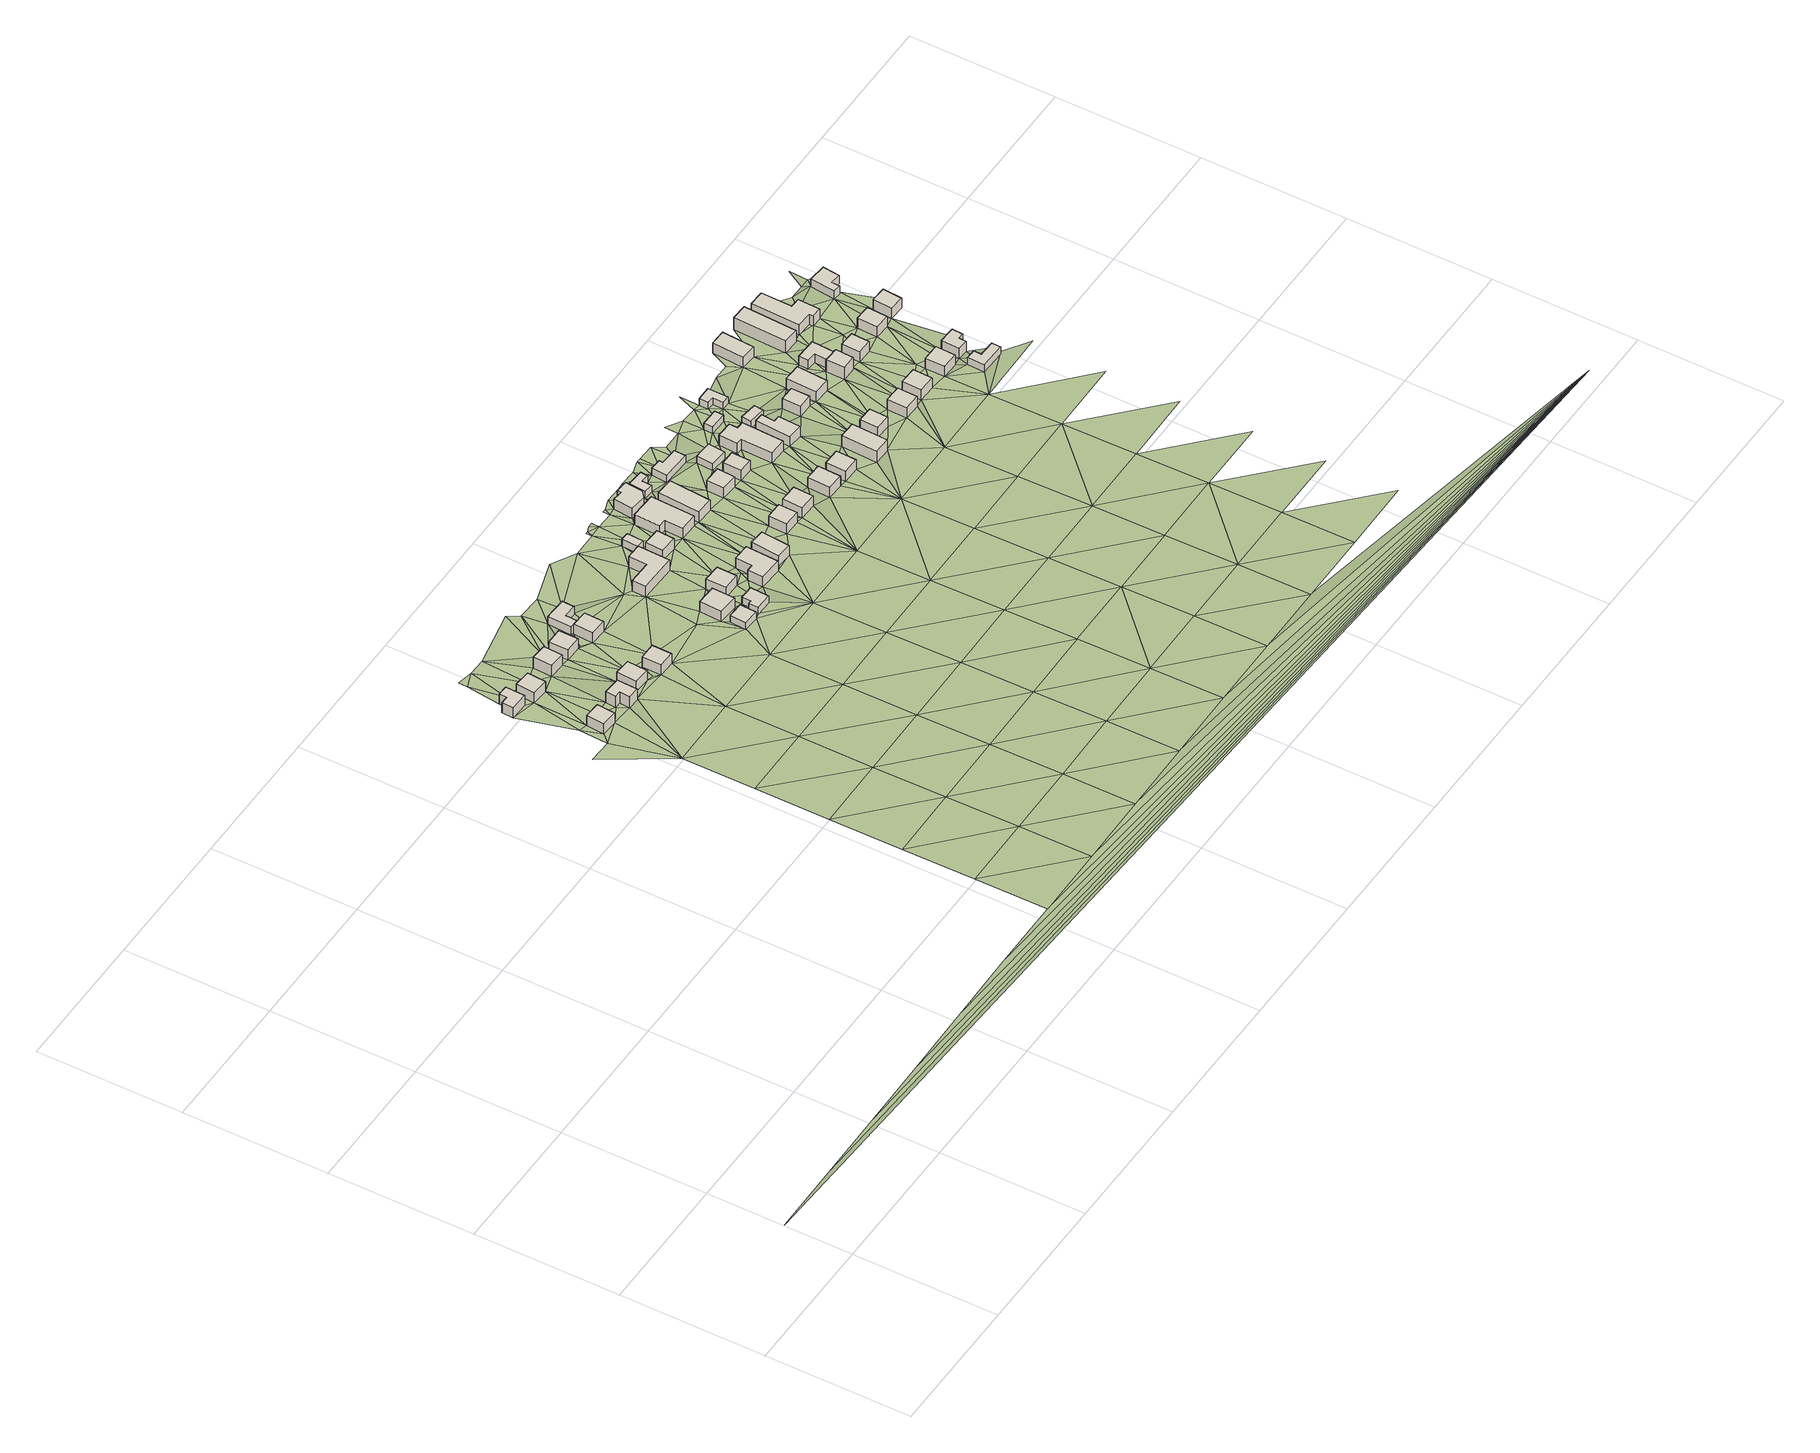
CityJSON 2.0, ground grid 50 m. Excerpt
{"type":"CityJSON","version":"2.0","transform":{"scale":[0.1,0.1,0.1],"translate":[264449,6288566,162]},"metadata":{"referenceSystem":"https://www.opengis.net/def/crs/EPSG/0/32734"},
"CityObjects":{
"building1":{"type":"Building","attributes":{"address":"45 Thorn Lane Mamre 7347 Cape Town","building":"house","building:levels":"1","building_height":4.1,"roof_height":169.44,"ground_height":165.34,"plus_code":"4FRWFFP8+264"},"geometry":[{"type":"Solid","lod":"1","boundaries":[[[[0,1,2,3]],[[1,4,5,2]],[[4,6,7,5]],[[6,0,3,7]],[[3,2,5,7]],[[6,4,1,0]]]]}]},
"building2":{"type":"Building","attributes":{"address":"48 Thorn Lane Mamre 7347 Cape Town","building":"house","building:levels":"1","building_height":4.1,"roof_height":169.31,"ground_height":165.21,"plus_code":"4FRWFFP8+36R"},"geometry":[{"type":"Solid","lod":"1","boundaries":[[[[8,9,10,11]],[[9,12,13,10]],[[12,14,15,13]],[[14,16,17,15]],[[16,18,19,17]],[[18,8,11,19]],[[11,10,13,15,17,19]],[[18,16,14,12,9,8]]]]}]},
"building3":{"type":"Building","attributes":{"address":"46 Thorn Lane Mamre 7347 Cape Town","building":"house","building:levels":"1","building_height":4.1,"roof_height":169.31,"ground_height":165.21,"plus_code":"4FRWFFP8+36X"},"geometry":[{"type":"Solid","lod":"1","boundaries":[[[[20,21,22,23]],[[21,24,25,22]],[[24,26,27,25]],[[26,20,23,27]],[[23,22,25,27]],[[26,24,21,20]]]]}]},
"building4":{"type":"Building","attributes":{"address":"43 Thorn Lane Mamre 7347 Cape Town","building":"house","building:levels":"1","building_height":4.1,"roof_height":169.76,"ground_height":165.66,"plus_code":"4FRWFFM8+X7W"},"geometry":[{"type":"Solid","lod":"1","boundaries":[[[[28,29,30,31]],[[29,32,33,30]],[[32,34,35,33]],[[34,36,37,35]],[[36,38,39,37]],[[38,28,31,39]],[[31,30,33,35,37,39]],[[38,36,34,32,29,28]]]]}]},
"building5":{"type":"Building","attributes":{"address":"41 Thorn Lane Mamre 7347 Cape Town","building":"house","building:levels":"1","building_height":4.1,"roof_height":169.76,"ground_height":165.66,"plus_code":"4FRWFFP8+283"},"geometry":[{"type":"Solid","lod":"1","boundaries":[[[[40,41,42,43]],[[41,44,45,42]],[[44,46,47,45]],[[46,40,43,47]],[[43,42,45,47]],[[46,44,41,40]]]]}]},
"building6":{"type":"Building","attributes":{"address":"44 Thorn Lane Mamre 7347 Cape Town","building":"house","building:levels":"1","building_height":4.1,"roof_height":169.63,"ground_height":165.53,"plus_code":"4FRWFFP8+37X"},"geometry":[{"type":"Solid","lod":"1","boundaries":[[[[48,49,50,51]],[[49,52,53,50]],[[52,54,55,53]],[[54,48,51,55]],[[51,50,53,55]],[[54,52,49,48]]]]}]},
"building7":{"type":"Building","attributes":{"address":"42 Thorn Lane Mamre 7347 Cape Town","building":"house","building:levels":"1","building_height":4.1,"roof_height":169.63,"ground_height":165.53,"plus_code":"4FRWFFP8+38W"},"geometry":[{"type":"Solid","lod":"1","boundaries":[[[[56,57,58,59]],[[57,60,61,58]],[[60,62,63,61]],[[62,56,59,63]],[[59,58,61,63]],[[62,60,57,56]]]]}]},
"building8":{"type":"Building","attributes":{"address":"39 Thorn Lane Mamre 7347 Cape Town","building":"house","building:levels":"1","building_height":4.1,"roof_height":169.76,"ground_height":165.66,"plus_code":"4FRWFFM8+X9R"},"geometry":[{"type":"Solid","lod":"1","boundaries":[[[[64,65,66,67]],[[65,68,69,66]],[[68,70,71,69]],[[70,64,67,71]],[[67,66,69,71]],[[70,68,65,64]]]]}]},
"building9":{"type":"Building","attributes":{"address":"40 Thorn Lane Mamre 7347 Cape Town","building":"house","building:levels":"1","building_height":4.1,"roof_height":169.63,"ground_height":165.53,"plus_code":"4FRWFFP8+39M"},"geometry":[{"type":"Solid","lod":"1","boundaries":[[[[72,73,74,75]],[[73,76,77,74]],[[76,78,79,77]],[[78,72,75,79]],[[75,74,77,79]],[[78,76,73,72]]]]}]},
"building10":{"type":"Building","attributes":{"building":"cabin","building:levels":"1","building_height":2.8,"roof_height":168.33,"ground_height":165.53,"plus_code":"4FRWFFP8+498"},"geometry":[{"type":"Solid","lod":"1","boundaries":[[[[80,81,82,83]],[[81,84,85,82]],[[84,86,87,85]],[[86,88,89,87]],[[88,90,91,89]],[[90,80,83,91]],[[83,82,85,87,89,91]],[[90,88,86,84,81,80]]]]}]},
"building11":{"type":"Building","attributes":{"building":"cabin","building:levels":"1","building_height":2.8,"roof_height":168.77,"ground_height":165.97,"plus_code":"4FRWFFM8+WFW"},"geometry":[{"type":"Solid","lod":"1","boundaries":[[[[92,93,94,95]],[[93,96,97,94]],[[96,98,99,97]],[[98,92,95,99]],[[95,94,97,99]],[[98,96,93,92]]]]}]},
"building12":{"type":"Building","attributes":{"building":"house","building:levels":"1","building_height":4.1,"roof_height":170.07,"ground_height":165.97,"plus_code":"4FRWFFM8+XFP"},"geometry":[{"type":"Solid","lod":"1","boundaries":[[[[100,101,102,103]],[[101,104,105,102]],[[104,106,107,105]],[[106,100,103,107]],[[103,102,105,107]],[[106,104,101,100]]]]}]},
"building13":{"type":"Building","attributes":{"building":"cabin","building:levels":"1","building_height":2.8,"roof_height":168.98,"ground_height":166.18,"plus_code":"4FRWFFM8+WGV"},"geometry":[{"type":"Solid","lod":"1","boundaries":[[[[108,109,110,111]],[[109,112,113,110]],[[112,114,115,113]],[[114,116,117,115]],[[116,118,119,117]],[[118,108,111,119]],[[111,110,113,115,117,119]],[[118,116,114,112,109,108]]]]}]},
"building14":{"type":"Building","attributes":{"address":"38 Thorn Lane Mamre 7347 Cape Town","building":"house","building:levels":"1","building_height":4.1,"roof_height":170.05,"ground_height":165.95,"plus_code":"4FRWFFP8+3GJ"},"geometry":[{"type":"Solid","lod":"1","boundaries":[[[[120,121,122,123]],[[121,124,125,122]],[[124,126,127,125]],[[126,128,129,127]],[[128,130,131,129]],[[130,120,123,131]],[[123,122,125,127,129,131]],[[130,128,126,124,121,120]]]]}]},
"building15":{"type":"Building","attributes":{"address":"33 Thorn Lane Mamre 7347 Cape Town","building":"house","building:levels":"1","building_height":4.1,"roof_height":170.28,"ground_height":166.18,"plus_code":"4FRWFFM8+XGV"},"geometry":[{"type":"Solid","lod":"1","boundaries":[[[[132,133,134,135]],[[133,136,137,134]],[[136,138,139,137]],[[138,132,135,139]],[[135,134,137,139]],[[138,136,133,132]]]]}]},
"building16":{"type":"Building","attributes":{"address":"31 Thorn Lane Mamre 7347 Cape Town","building":"house","building:levels":"1","building_height":4.1,"roof_height":170.28,"ground_height":166.18,"plus_code":"4FRWFFM8+XHF"},"geometry":[{"type":"Solid","lod":"1","boundaries":[[[[140,141,142,143]],[[141,144,145,142]],[[144,146,147,145]],[[146,148,149,147]],[[148,150,151,149]],[[150,140,143,151]],[[143,142,145,147,149,151]],[[150,148,146,144,141,140]]]]}]},
"building17":{"type":"Building","attributes":{"building":"cabin","building:levels":"1","building_height":2.8,"roof_height":168.75,"ground_height":165.95,"plus_code":"4FRWFFP8+4G4"},"geometry":[{"type":"Solid","lod":"1","boundaries":[[[[152,153,154,155]],[[153,156,157,154]],[[156,158,159,157]],[[158,152,155,159]],[[155,154,157,159]],[[158,156,153,152]]]]}]},
"building18":{"type":"Building","attributes":{"address":"36 Thorn Lane Mamre 7347 Cape Town","building":"house","building:levels":"1","building_height":4.1,"roof_height":170.05,"ground_height":165.95,"plus_code":"4FRWFFP8+3GH"},"geometry":[{"type":"Solid","lod":"1","boundaries":[[[[160,161,162,163]],[[161,164,165,162]],[[164,166,167,165]],[[166,160,163,167]],[[163,162,165,167]],[[166,164,161,160]]]]}]},
"building19":{"type":"Building","attributes":{"address":"29 Thorn Lane Mamre 7347 Cape Town","building":"house","building:levels":"1","building_height":4.1,"roof_height":170.28,"ground_height":166.18,"plus_code":"4FRWFFM8+XJC"},"geometry":[{"type":"Solid","lod":"1","boundaries":[[[[168,169,170,171]],[[169,172,173,170]],[[172,174,175,173]],[[174,168,171,175]],[[171,170,173,175]],[[174,172,169,168]]]]}]},
"building20":{"type":"Building","attributes":{"address":"34 Thorn Lane Mamre 7347 Cape Town","building":"house","building:levels":"1","building_height":4.1,"roof_height":170.05,"ground_height":165.95,"plus_code":"4FRWFFP8+4H4"},"geometry":[{"type":"Solid","lod":"1","boundaries":[[[[176,177,178,179]],[[177,180,181,178]],[[180,182,183,181]],[[182,184,185,183]],[[184,186,187,185]],[[186,176,179,187]],[[179,178,181,183,185,187]],[[186,184,182,180,177,176]]]]}]},
"building21":{"type":"Building","attributes":{"building":"house","building:levels":"1","building_height":4.1,"roof_height":169.77,"ground_height":165.67,"plus_code":"4FRWFFP8+4HX"},"geometry":[{"type":"Solid","lod":"1","boundaries":[[[[188,189,190,191]],[[189,192,193,190]],[[192,194,195,193]],[[194,196,197,195]],[[196,198,199,197]],[[198,200,201,199]],[[200,188,191,201]],[[191,190,193,195,197,199,201]],[[200,198,196,194,192,189,188]]]]}]},
"building22":{"type":"Building","attributes":{"address":"27 Thorn Lane Mamre 7347 Cape Town","building":"house","building:levels":"1","building_height":4.1,"roof_height":170.54,"ground_height":166.44,"plus_code":"4FRWFFM8+XMJ"},"geometry":[{"type":"Solid","lod":"1","boundaries":[[[[202,203,204,205]],[[203,206,207,204]],[[206,208,209,207]],[[208,202,205,209]],[[205,204,207,209]],[[208,206,203,202]]]]}]},
"building23":{"type":"Building","attributes":{"address":"32 Thorn Lane Mamre 7347 Cape Town","building":"house","building:levels":"1","building_height":4.1,"roof_height":170.16,"ground_height":166.06,"plus_code":"4FRWFFP8+3JP"},"geometry":[{"type":"Solid","lod":"1","boundaries":[[[[210,211,212,213]],[[211,214,215,212]],[[214,216,217,215]],[[216,210,213,217]],[[213,212,215,217]],[[216,214,211,210]]]]}]},
"building24":{"type":"Building","attributes":{"building":"cabin","building:levels":"1","building_height":2.8,"roof_height":168.46,"ground_height":165.66,"plus_code":"4FRWFFP8+4JP"},"geometry":[{"type":"Solid","lod":"1","boundaries":[[[[218,219,220,221]],[[219,222,223,220]],[[222,224,225,223]],[[224,226,227,225]],[[226,228,229,227]],[[228,218,221,229]],[[221,220,223,225,227,229]],[[228,226,224,222,219,218]]]]}]},
"building25":{"type":"Building","attributes":{"address":"25 Thorn Lane Mamre 7347 Cape Town","building":"house","building:levels":"1","building_height":4.1,"roof_height":170.54,"ground_height":166.44,"plus_code":"4FRWFFM8+XMQ"},"geometry":[{"type":"Solid","lod":"1","boundaries":[[[[230,231,232,233]],[[231,234,235,232]],[[234,236,237,235]],[[236,230,233,237]],[[233,232,235,237]],[[236,234,231,230]]]]}]},
"building26":{"type":"Building","attributes":{"address":"30 Thorn Lane Mamre 7347 Cape Town","building":"house","building:levels":"1","building_height":4.1,"roof_height":170.16,"ground_height":166.06,"plus_code":"4FRWFFP8+3M8"},"geometry":[{"type":"Solid","lod":"1","boundaries":[[[[238,239,240,241]],[[239,242,243,240]],[[242,244,245,243]],[[244,238,241,245]],[[241,240,243,245]],[[244,242,239,238]]]]}]},
"building27":{"type":"Building","attributes":{"building":"cabin","building:levels":"1","building_height":2.8,"roof_height":168.46,"ground_height":165.66,"plus_code":"4FRWFFP8+4MG"},"geometry":[{"type":"Solid","lod":"1","boundaries":[[[[246,247,248,249]],[[247,250,251,248]],[[250,252,253,251]],[[252,254,255,253]],[[254,256,257,255]],[[256,246,249,257]],[[249,248,251,253,255,257]],[[256,254,252,250,247,246]]]]}]},
"building28":{"type":"Building","attributes":{"address":"23 Thorn Lane Mamre 7347 Cape Town","building":"house","building:levels":"1","building_height":4.1,"roof_height":170.84,"ground_height":166.74,"plus_code":"4FRWFFM8+XPH"},"geometry":[{"type":"Solid","lod":"1","boundaries":[[[[258,259,260,261]],[[259,262,263,260]],[[262,264,265,263]],[[264,258,261,265]],[[261,260,263,265]],[[264,262,259,258]]]]}]},
"building29":{"type":"Building","attributes":{"address":"28 Thorn Lane Mamre 7347 Cape Town","building":"house","building:levels":"1","building_height":4.1,"roof_height":170.16,"ground_height":166.06,"plus_code":"4FRWFFP8+3P7"},"geometry":[{"type":"Solid","lod":"1","boundaries":[[[[266,267,268,269]],[[267,270,271,268]],[[270,272,273,271]],[[272,266,269,273]],[[269,268,271,273]],[[272,270,267,266]]]]}]},
"building30":{"type":"Building","attributes":{"building":"cabin","building:levels":"1","building_height":2.8,"roof_height":168.86,"ground_height":166.06,"plus_code":"4FRWFFP8+3PV"},"geometry":[{"type":"Solid","lod":"1","boundaries":[[[[274,275,276,277]],[[275,278,279,276]],[[278,280,281,279]],[[280,274,277,281]],[[277,276,279,281]],[[280,278,275,274]]]]}]},
"building31":{"type":"Building","attributes":{"address":"21 Thorn Lane Mamre 7347 Cape Town","building":"house","building:levels":"1","building_height":4.1,"roof_height":170.84,"ground_height":166.74,"plus_code":"4FRWFFM8+XQ8"},"geometry":[{"type":"Solid","lod":"1","boundaries":[[[[282,283,284,285]],[[283,286,287,284]],[[286,288,289,287]],[[288,282,285,289]],[[285,284,287,289]],[[288,286,283,282]]]]}]},
"building32":{"type":"Building","attributes":{"address":"26 Thorn Lane Mamre 7347 Cape Town","building":"house","building:levels":"1","building_height":4.1,"roof_height":170.45,"ground_height":166.35,"plus_code":"4FRWFFP8+3Q3"},"geometry":[{"type":"Solid","lod":"1","boundaries":[[[[290,291,292,293]],[[291,294,295,292]],[[294,296,297,295]],[[296,298,299,297]],[[298,300,301,299]],[[300,302,303,301]],[[302,304,305,303]],[[304,290,293,305]],[[293,292,295,297,299,301,303,305]],[[304,302,300,298,296,294,291,290]]]]}]},
"building33":{"type":"Building","attributes":{"building":"cabin","building:levels":"1","building_height":2.8,"roof_height":168.95,"ground_height":166.15,"plus_code":"4FRWFFP8+4QF"},"geometry":[{"type":"Solid","lod":"1","boundaries":[[[[306,307,308,309]],[[307,310,311,308]],[[310,312,313,311]],[[312,306,309,313]],[[309,308,311,313]],[[312,310,307,306]]]]}]},
"building34":{"type":"Building","attributes":{"address":"19 Thorn Lane Mamre 7347 Cape Town","building":"house","building:levels":"1","building_height":4.1,"roof_height":171.21,"ground_height":167.11,"plus_code":"4FRWFFM8+XR8"},"geometry":[{"type":"Solid","lod":"1","boundaries":[[[[314,315,316,317]],[[315,318,319,316]],[[318,320,321,319]],[[320,314,317,321]],[[317,316,319,321]],[[320,318,315,314]]]]}]},
"building35":{"type":"Building","attributes":{"address":"24 Thorn Lane Mamre 7347 Cape Town","building":"house","building:levels":"1","building_height":4.1,"roof_height":170.45,"ground_height":166.35,"plus_code":"4FRWFFP8+2RR"},"geometry":[{"type":"Solid","lod":"1","boundaries":[[[[322,323,324,325]],[[323,326,327,324]],[[326,328,329,327]],[[328,330,331,329]],[[330,332,333,331]],[[332,322,325,333]],[[325,324,327,329,331,333]],[[332,330,328,326,323,322]]]]}]},
"building36":{"type":"Building","attributes":{"building":"cabin","building:levels":"1","building_height":2.8,"roof_height":169.15,"ground_height":166.35,"plus_code":"4FRWFFP8+3RJ"},"geometry":[{"type":"Solid","lod":"1","boundaries":[[[[334,335,336,337]],[[335,338,339,336]],[[338,340,341,339]],[[340,334,337,341]],[[337,336,339,341]],[[340,338,335,334]]]]}]},
"building37":{"type":"Building","attributes":{"building":"cabin","building:levels":"1","building_height":2.8,"roof_height":168.95,"ground_height":166.15,"plus_code":"4FRWFFP8+4RJ"},"geometry":[{"type":"Solid","lod":"1","boundaries":[[[[342,343,344,345]],[[343,346,347,344]],[[346,348,349,347]],[[348,350,351,349]],[[350,352,353,351]],[[352,342,345,353]],[[345,344,347,349,351,353]],[[352,350,348,346,343,342]]]]}]},
"building38":{"type":"Building","attributes":{"address":"17 Thorn Lane Mamre 7347 Cape Town","building":"house","building:levels":"1","building_height":4.1,"roof_height":171.21,"ground_height":167.11,"plus_code":"4FRWFFM8+XVF"},"geometry":[{"type":"Solid","lod":"1","boundaries":[[[[354,355,356,357]],[[355,358,359,356]],[[358,360,361,359]],[[360,354,357,361]],[[357,356,359,361]],[[360,358,355,354]]]]}]},
"building39":{"type":"Building","attributes":{"address":"22 Thorn Lane Mamre 7347 Cape Town","building":"house","building:levels":"1","building_height":4.1,"roof_height":170.86,"ground_height":166.76,"plus_code":"4FRWFFP8+3V2"},"geometry":[{"type":"Solid","lod":"1","boundaries":[[[[362,363,364,365]],[[363,366,367,364]],[[366,368,369,367]],[[368,362,365,369]],[[365,364,367,369]],[[368,366,363,362]]]]}]},
"building40":{"type":"Building","attributes":{"address":"15 Thorn Lane Mamre 7347 Cape Town","building":"house","building:levels":"1","building_height":4.1,"roof_height":171.21,"ground_height":167.11,"plus_code":"4FRWFFM8+XW3"},"geometry":[{"type":"Solid","lod":"1","boundaries":[[[[370,371,372,373]],[[371,374,375,372]],[[374,376,377,375]],[[376,370,373,377]],[[373,372,375,377]],[[376,374,371,370]]]]}]},
"building41":{"type":"Building","attributes":{"address":"20 Thorn Lane Mamre 7347 Cape Town","building":"house","building:levels":"1","building_height":4.1,"roof_height":170.86,"ground_height":166.76,"plus_code":"4FRWFFP8+3V8"},"geometry":[{"type":"Solid","lod":"1","boundaries":[[[[378,379,380,381]],[[379,382,383,380]],[[382,384,385,383]],[[384,378,381,385]],[[381,380,383,385]],[[384,382,379,378]]]]}]},
"building42":{"type":"Building","attributes":{"address":"13 Thorn Lane Mamre 7347 Cape Town","building":"house","building:levels":"1","building_height":4.1,"roof_height":172.09,"ground_height":167.99,"plus_code":"4FRWFFM8+XX2"},"geometry":[{"type":"Solid","lod":"1","boundaries":[[[[386,387,388,389]],[[387,390,391,388]],[[390,392,393,391]],[[392,386,389,393]],[[389,388,391,393]],[[392,390,387,386]]]]}]},
"building43":{"type":"Building","attributes":{"address":"105 Palm Lane Mamre 7347 Cape Town","building":"house","building:levels":"1","building_height":4.1,"roof_height":170.77,"ground_height":166.67,"plus_code":"4FRWFFP8+5V5"},"geometry":[{"type":"Solid","lod":"1","boundaries":[[[[394,395,396,397]],[[395,398,399,396]],[[398,400,401,399]],[[400,394,397,401]],[[397,396,399,401]],[[400,398,395,394]]]]}]},
"building44":{"type":"Building","attributes":{"address":"18 Thorn Lane Mamre 7347 Cape Town","building":"house","building:levels":"1","building_height":4.1,"roof_height":171.72,"ground_height":167.62,"plus_code":"4FRWFFP8+2WX"},"geometry":[{"type":"Solid","lod":"1","boundaries":[[[[402,403,404,405]],[[403,406,407,404]],[[406,408,409,407]],[[408,410,411,409]],[[410,402,405,411]],[[405,404,407,409,411]],[[410,408,406,403,402]]]]}]},
"building45":{"type":"Building","attributes":{"building":"cabin","building:levels":"1","building_height":2.8,"roof_height":170.42,"ground_height":167.62,"plus_code":"4FRWFFP8+3W9"},"geometry":[{"type":"Solid","lod":"1","boundaries":[[[[402,412,413,414]],[[412,415,416,413]],[[415,417,418,416]],[[417,419,420,418]],[[419,403,421,420]],[[403,402,414,421]],[[414,413,416,418,420,421]],[[403,419,417,415,412,402]]]]}]},
"building46":{"type":"Building","attributes":{"address":"16 Thorn Lane Mamre 7347 Cape Town","building":"house","building:levels":"1","building_height":4.1,"roof_height":171.72,"ground_height":167.62,"plus_code":"4FRWFFP8+2XV"},"geometry":[{"type":"Solid","lod":"1","boundaries":[[[[422,423,424,425]],[[423,426,427,424]],[[426,428,429,427]],[[428,422,425,429]],[[425,424,427,429]],[[428,426,423,422]]]]}]},
"building47":{"type":"Building","attributes":{"address":"11 Thorn Lane Mamre 7347 Cape Town","building":"house","building:levels":"1","building_height":4.1,"roof_height":172.09,"ground_height":167.99,"plus_code":"4FRWFFM9+X22"},"geometry":[{"type":"Solid","lod":"1","boundaries":[[[[430,431,432,433]],[[431,434,435,432]],[[434,436,437,435]],[[436,430,433,437]],[[433,432,435,437]],[[436,434,431,430]]]]}]},
"building48":{"type":"Building","attributes":{"address":"107 Palm Lane Mamre 7347 Cape Town","building":"house","building:levels":"1","building_height":4.1,"roof_height":171.51,"ground_height":167.41,"plus_code":"4FRWFFP8+4WX"},"geometry":[{"type":"Solid","lod":"1","boundaries":[[[[438,439,440,441]],[[439,442,443,440]],[[442,444,445,443]],[[444,438,441,445]],[[441,440,443,445]],[[444,442,439,438]]]]}]},
"building49":{"type":"Building","attributes":{"building":"cabin","building:levels":"1","building_height":2.8,"roof_height":171.1,"ground_height":168.3,"plus_code":"4FRWFFM9+W29"},"geometry":[{"type":"Solid","lod":"1","boundaries":[[[[446,447,448,449]],[[447,450,451,448]],[[450,452,453,451]],[[452,454,455,453]],[[454,456,457,455]],[[456,446,449,457]],[[449,448,451,453,455,457]],[[456,454,452,450,447,446]]]]}]},
"building50":{"type":"Building","attributes":{"address":"9 Thorn Lane Mamre 7347 Cape Town","building":"house","building:levels":"1","building_height":4.1,"roof_height":172.09,"ground_height":167.99,"plus_code":"4FRWFFM9+X25"},"geometry":[{"type":"Solid","lod":"1","boundaries":[[[[458,459,460,461]],[[459,462,463,460]],[[462,464,465,463]],[[464,466,467,465]],[[466,468,469,467]],[[468,458,461,469]],[[461,460,463,465,467,469]],[[468,466,464,462,459,458]]]]}]},
"building51":{"type":"Building","attributes":{"address":"109 Palm Lane Mamre 7347 Cape Town","building":"house","building:levels":"1","building_height":4.1,"roof_height":171.51,"ground_height":167.41,"plus_code":"4FRWFFP8+4XW"},"geometry":[{"type":"Solid","lod":"1","boundaries":[[[[470,471,472,473]],[[471,474,475,472]],[[474,476,477,475]],[[476,478,479,477]],[[478,480,481,479]],[[480,482,483,481]],[[482,484,485,483]],[[484,470,473,485]],[[473,472,475,477,479,481,483,485]],[[484,482,480,478,476,474,471,470]]]]}]},
"building52":{"type":"Building","attributes":{"address":"14 Thorn Lane Mamre 7347 Cape Town","building":"house","building:levels":"1","building_height":4.1,"roof_height":171.72,"ground_height":167.62,"plus_code":"4FRWFFP9+22V"},"geometry":[{"type":"Solid","lod":"1","boundaries":[[[[486,487,488,489]],[[487,490,491,488]],[[490,492,493,491]],[[492,486,489,493]],[[489,488,491,493]],[[492,490,487,486]]]]}]},
"building53":{"type":"Building","attributes":{"address":"12 Thorn Lane Mamre 7347 Cape Town","building":"house","building:levels":"1","building_height":4.1,"roof_height":172.54,"ground_height":168.44,"plus_code":"4FRWFFP9+23R"},"geometry":[{"type":"Solid","lod":"1","boundaries":[[[[494,495,496,497]],[[495,498,499,496]],[[498,500,501,499]],[[500,494,497,501]],[[497,496,499,501]],[[500,498,495,494]]]]}]},
"building54":{"type":"Building","attributes":{"building":"cabin","building:levels":"1","building_height":2.8,"roof_height":170.84,"ground_height":168.04,"plus_code":"4FRWFFP9+43C"},"geometry":[{"type":"Solid","lod":"1","boundaries":[[[[502,503,504,505]],[[503,506,507,504]],[[506,508,509,507]],[[508,510,511,509]],[[510,512,513,511]],[[512,502,505,513]],[[505,504,507,509,511,513]],[[512,510,508,506,503,502]]]]}]},
"terrain1":{"type":"TINRelief","geometry":[{"type":"CompositeSurface","lod":"1","boundaries":[[[514,515,516]],[[517,518,519]],[[520,514,516]],[[517,521,522]],[[521,517,519]],[[523,524,522]],[[521,523,522]],[[525,520,516]],[[526,524,527]],[[528,529,530]],[[521,519,531]],[[524,523,527]],[[530,4,532]],[[529,526,533]],[[530,529,6]],[[6,4,530]],[[4,1,532]],[[523,521,534]],[[527,533,526]],[[18,532,26]],[[1,26,532]],[[535,525,516]],[[534,521,531]],[[529,34,6]],[[8,18,26]],[[12,9,536]],[[20,1,0]],[[26,1,20]],[[26,24,8]],[[9,8,24]],[[537,34,529]],[[0,6,29]],[[538,527,523]],[[533,539,529]],[[6,34,29]],[[529,539,537]],[[28,0,29]],[[540,536,9]],[[20,0,28]],[[24,21,9]],[[538,523,534]],[[541,536,540]],[[34,32,29]],[[21,540,9]],[[54,20,28]],[[533,527,542]],[[54,21,20]],[[543,540,21]],[[28,544,44]],[[534,531,545]],[[544,537,46]],[[44,54,28]],[[542,527,538]],[[54,52,21]],[[52,543,21]],[[46,44,544]],[[546,535,516]],[[40,46,537]],[[537,539,68]],[[54,44,547]],[[548,539,533]],[[537,68,40]],[[549,543,52]],[[547,44,60]],[[550,538,534]],[[41,60,44]],[[548,533,542]],[[68,551,40]],[[539,70,68]],[[40,551,65]],[[65,41,40]],[[57,549,547]],[[57,547,60]],[[65,551,68]],[[550,534,545]],[[60,41,62]],[[543,549,552]],[[65,64,41]],[[41,73,62]],[[70,539,553]],[[542,538,554]],[[41,64,73]],[[57,555,549]],[[553,539,548]],[[56,62,556]],[[62,73,556]],[[88,57,56]],[[554,538,550]],[[557,56,556]],[[518,546,516]],[[556,73,72]],[[557,556,72]],[[555,552,549]],[[555,57,88]],[[73,64,76]],[[56,557,88]],[[557,72,558]],[[559,548,542]],[[70,560,64]],[[78,558,72]],[[550,545,561]],[[558,78,562]],[[559,542,554]],[[70,553,563]],[[78,564,562]],[[565,555,88]],[[128,76,64]],[[563,560,70]],[[565,88,86]],[[566,553,548]],[[76,567,78]],[[128,64,560]],[[568,554,550]],[[567,564,78]],[[566,548,559]],[[564,567,86]],[[569,563,553]],[[519,518,516]],[[104,560,563]],[[550,561,568]],[[76,128,567]],[[563,93,104]],[[101,560,104]],[[565,86,570]],[[101,128,560]],[[104,93,106]],[[571,569,553]],[[559,554,572]],[[566,571,553]],[[92,106,93]],[[126,567,128]],[[116,569,573]],[[92,569,116]],[[567,574,86]],[[572,554,568]],[[128,101,132]],[[92,116,112]],[[106,92,112]],[[116,114,112]],[[571,573,569]],[[100,132,101]],[[86,574,570]],[[133,106,112]],[[133,100,106]],[[121,567,126]],[[575,566,559]],[[573,571,576]],[[132,100,133]],[[109,133,112]],[[577,128,132]],[[121,126,124]],[[568,561,578]],[[574,567,121]],[[109,136,133]],[[575,559,572]],[[148,109,576]],[[576,571,148]],[[531,519,516]],[[577,132,138]],[[146,136,109]],[[109,148,146]],[[571,566,579]],[[136,580,138]],[[150,148,571]],[[136,146,580]],[[574,121,158]],[[581,577,161]],[[121,581,158]],[[144,580,146]],[[579,566,575]],[[138,580,141]],[[138,164,577]],[[161,160,581]],[[580,144,141]],[[577,164,161]],[[572,568,582]],[[581,160,152]],[[152,158,581]],[[583,574,158]],[[578,584,568]],[[152,160,153]],[[150,571,585]],[[138,141,184]],[[164,138,184]],[[160,166,153]],[[158,156,583]],[[150,172,140]],[[156,153,166]],[[575,572,582]],[[586,587,583]],[[141,140,184]],[[568,584,582]],[[588,571,579]],[[583,156,589]],[[172,150,585]],[[164,590,166]],[[585,571,588]],[[586,583,589]],[[169,140,172]],[[164,184,590]],[[589,591,586]],[[180,166,590]],[[166,177,156]],[[156,177,589]],[[589,592,591]],[[516,545,531]],[[182,180,590]],[[182,590,184]],[[166,180,177]],[[140,186,184]],[[216,140,169]],[[589,177,593]],[[575,594,579]],[[186,140,216]],[[595,216,169]],[[196,593,177]],[[595,585,208]],[[584,578,596]],[[585,588,208]],[[597,593,598]],[[196,194,593]],[[177,198,196]],[[594,575,582]],[[598,593,194]],[[176,198,177]],[[595,208,206]],[[599,598,194]],[[600,216,595]],[[601,186,216]],[[595,206,600]],[[599,194,189]],[[194,192,189]],[[176,186,601]],[[588,202,208]],[[198,176,200]],[[584,602,582]],[[588,579,603]],[[604,599,189]],[[200,176,222]],[[222,176,601]],[[231,202,588]],[[579,594,605]],[[189,188,604]],[[200,222,219]],[[206,238,600]],[[188,200,219]],[[224,222,601]],[[545,516,561]],[[588,234,231]],[[602,584,596]],[[206,203,238]],[[604,188,219]],[[202,231,203]],[[224,601,606]],[[604,219,607]],[[230,203,231]],[[244,606,600]],[[579,605,603]],[[244,600,238]],[[234,588,264]],[[228,226,224]],[[607,219,218]],[[606,254,224]],[[594,582,608]],[[224,254,228]],[[230,239,203]],[[238,203,239]],[[254,606,244]],[[609,607,218]],[[264,588,603]],[[218,228,252]],[[252,228,254]],[[608,582,602]],[[609,218,252]],[[272,230,236]],[[272,239,230]],[[280,254,244]],[[252,610,609]],[[236,234,262]],[[274,244,242]],[[262,234,264]],[[610,252,250]],[[594,611,605]],[[239,270,242]],[[239,272,270]],[[244,274,280]],[[612,272,236]],[[280,256,254]],[[250,613,610]],[[270,274,242]],[[602,596,614]],[[247,246,250]],[[594,608,611]],[[264,603,258]],[[304,236,262]],[[615,613,250]],[[561,516,578]],[[304,612,236]],[[274,270,616]],[[250,246,615]],[[258,603,286]],[[270,617,616]],[[304,262,259]],[[618,256,280]],[[605,619,603]],[[256,618,246]],[[283,258,286]],[[283,259,258]],[[246,620,615]],[[603,288,286]],[[617,612,300]],[[300,616,617]],[[302,612,304]],[[605,611,619]],[[300,612,302]],[[620,246,621]],[[618,621,246]],[[298,618,616]],[[290,304,259]],[[300,298,616]],[[288,603,318]],[[608,602,622]],[[259,283,332]],[[614,623,602]],[[259,332,290]],[[618,298,624]],[[282,332,283]],[[318,603,625]],[[618,310,621]],[[618,624,310]],[[622,611,608]],[[282,288,315]],[[298,296,624]],[[318,315,288]],[[602,623,622]],[[603,619,626]],[[621,627,628]],[[603,626,625]],[[621,310,627]],[[330,290,332]],[[332,282,322]],[[296,294,291]],[[330,291,290]],[[315,322,282]],[[296,629,624]],[[578,516,596]],[[335,296,291]],[[330,338,291]],[[630,627,310]],[[335,629,296]],[[335,291,338]],[[310,307,630]],[[338,330,328]],[[322,315,631]],[[328,326,323]],[[340,338,328]],[[335,350,629]],[[307,629,350]],[[625,360,631]],[[346,630,307]],[[632,619,611]],[[623,614,633]],[[340,328,323]],[[322,362,323]],[[362,322,631]],[[611,622,634]],[[307,350,346]],[[350,335,334]],[[630,346,343]],[[625,354,360]],[[631,360,358]],[[630,343,635]],[[346,350,348]],[[323,368,340]],[[625,626,376]],[[368,323,362]],[[334,352,350]],[[334,340,368]],[[376,354,625]],[[362,631,363]],[[626,619,632]],[[358,384,631]],[[632,611,634]],[[384,363,631]],[[636,622,623]],[[358,355,384]],[[637,355,354]],[[352,334,382]],[[382,334,368]],[[342,352,638]],[[374,637,354]],[[626,370,376]],[[354,376,374]],[[384,366,363]],[[382,368,366]],[[378,355,637]],[[384,355,378]],[[392,370,626]],[[366,384,382]],[[352,398,638]],[[352,382,398]],[[639,634,622]],[[408,637,374]],[[626,632,640]],[[626,640,392]],[[408,378,637]],[[398,641,638]],[[408,374,371]],[[382,379,398]],[[392,390,370]],[[371,370,390]],[[378,406,379]],[[395,641,398]],[[378,408,406]],[[642,632,634]],[[400,398,379]],[[390,643,371]],[[392,640,386]],[[408,371,643]],[[379,406,417]],[[415,379,417]],[[400,379,415]],[[419,417,406]],[[387,428,390]],[[419,406,403]],[[643,390,428]],[[640,436,386]],[[400,415,644]],[[387,386,434]],[[386,436,434]],[[632,645,640]],[[646,644,415]],[[643,426,647]],[[428,387,648]],[[428,426,643]],[[436,640,447]],[[442,400,644]],[[434,648,387]],[[647,426,646]],[[646,649,644]],[[428,648,422]],[[436,447,446]],[[430,436,446]],[[648,434,431]],[[650,447,640]],[[649,646,651]],[[652,646,426]],[[652,426,423]],[[648,492,422]],[[446,462,430]],[[646,653,651]],[[431,430,462]],[[651,470,649]],[[653,646,652]],[[422,492,423]],[[456,462,446]],[[431,462,459]],[[431,486,648]],[[470,654,649]],[[655,650,640]],[[462,456,464]],[[656,651,653]],[[423,490,652]],[[486,492,648]],[[657,456,454]],[[492,490,423]],[[459,486,431]],[[464,456,657]],[[652,658,653]],[[464,659,466]],[[652,490,658]],[[459,660,494]],[[486,459,494]],[[480,661,482]],[[661,484,482]],[[506,658,490]],[[487,486,494]],[[661,480,662]],[[480,658,506]],[[490,487,506]],[[494,500,487]],[[487,500,506]],[[480,663,662]],[[480,506,663]],[[500,664,506]],[[500,498,664]],[[663,665,662]],[[665,663,666]],[[667,665,666]],[[668,666,663]]]}]}
},
"vertices":[
[1544,1800,33],[1488,1803,33],[1488,1803,74],[1544,1800,74],[1484,1741,33],[1484,1741,74],[1540,1738,33],[1540,1738,74],
[1468,2003,32],[1470,2070,32],[1470,2070,73],[1468,2003,73],[1435,2071,32],[1435,2071,73],[1434,2044,32],[1434,2044,73],[1407,2045,32],[1407,2045,73],[1405,2005,32],[1405,2005,73],
[1550,1981,32],[1554,2045,32],[1554,2045,73],[1550,1981,73],[1496,2049,32],[1496,2049,73],[1492,1985,32],[1492,1985,73],
[1600,1804,33],[1598,1769,33],[1598,1769,78],[1600,1804,78],[1619,1768,33],[1619,1768,78],[1617,1732,33],[1617,1732,78],[1657,1730,33],[1657,1730,78],[1660,1801,33],[1660,1801,78],
[1739,1745,37],[1743,1815,37],[1743,1815,78],[1739,1745,78],[1687,1819,37],[1687,1819,78],[1682,1749,37],[1682,1749,78],
[1669,1995,32],[1672,2060,32],[1672,2060,76],[1669,1995,76],[1617,2063,32],[1617,2063,76],[1614,1998,32],[1614,1998,76],
[1752,2057,35],[1695,2057,35],[1695,2057,76],[1752,2057,76],[1696,1990,35],[1696,1990,76],[1752,1990,35],[1752,1990,76],
[1838,1788,37],[1781,1788,37],[1781,1788,78],[1838,1788,78],[1780,1721,37],[1780,1721,78],[1837,1720,37],[1837,1720,78],
[1797,2033,35],[1794,1965,35],[1794,1965,76],[1797,2033,76],[1853,1963,35],[1853,1963,76],[1855,2030,35],[1855,2030,76],
[1827,2037,31],[1829,2078,31],[1829,2078,63],[1827,2037,63],[1873,2076,31],[1873,2076,63],[1875,2118,31],[1875,2118,63],[1798,2122,31],[1798,2122,63],[1795,2039,31],[1795,2039,63],
[2127,1659,40],[2073,1661,40],[2073,1661,68],[2127,1659,68],[2070,1605,40],[2070,1605,68],[2125,1602,40],[2125,1602,68],
[2134,1758,40],[2065,1761,40],[2065,1761,81],[2134,1758,81],[2062,1685,40],[2062,1685,81],[2132,1681,40],[2132,1681,81],
[2200,1604,42],[2203,1668,42],[2203,1668,70],[2200,1604,70],[2156,1670,42],[2156,1670,70],[2155,1639,42],[2155,1639,70],[2143,1639,42],[2143,1639,70],[2142,1606,42],[2142,1606,70],
[2174,2037,38],[2121,2038,38],[2121,2038,81],[2174,2037,81],[2119,1975,38],[2119,1975,81],[2040,1977,38],[2040,1977,81],[2039,1930,38],[2039,1930,81],[2171,1926,38],[2171,1926,81],
[2155,1793,42],[2154,1723,42],[2154,1723,83],[2155,1793,83],[2214,1722,42],[2214,1722,83],[2215,1791,42],[2215,1791,83],
[2334,1762,42],[2276,1764,42],[2276,1764,83],[2334,1762,83],[2273,1706,42],[2273,1706,83],[2250,1707,42],[2250,1707,83],[2248,1653,42],[2248,1653,83],[2329,1649,42],[2329,1649,83],
[2183,2044,39],[2212,2042,39],[2212,2042,68],[2183,2044,68],[2214,2099,39],[2214,2099,68],[2186,2100,39],[2186,2100,68],
[2198,2026,39],[2195,1965,39],[2195,1965,81],[2198,2026,81],[2255,1962,39],[2255,1962,81],[2258,2023,39],[2258,2023,81],
[2410,1754,42],[2357,1758,42],[2357,1758,83],[2410,1754,83],[2348,1659,42],[2348,1659,83],[2402,1655,42],[2402,1655,83],
[2373,2111,39],[2283,2115,39],[2283,2115,81],[2373,2111,81],[2280,2026,39],[2280,2026,81],[2307,2025,39],[2307,2025,81],[2305,1963,39],[2305,1963,81],[2368,1961,39],[2368,1961,81],
[2388,2208,37],[2346,2212,37],[2346,2212,78],[2388,2208,78],[2345,2198,37],[2345,2198,78],[2310,2202,37],[2310,2202,78],[2303,2134,37],[2303,2134,78],[2359,2128,37],[2359,2128,78],[2382,2147,37],[2382,2147,78],
[2533,1706,44],[2534,1770,44],[2534,1770,85],[2533,1706,85],[2477,1771,44],[2477,1771,85],[2475,1707,44],[2475,1707,85],
[2448,1954,39],[2458,2098,39],[2458,2098,82],[2448,1954,82],[2397,2102,39],[2397,2102,82],[2388,1958,39],[2388,1958,82],
[2459,2199,37],[2400,2203,37],[2400,2203,65],[2459,2199,65],[2396,2145,37],[2396,2145,65],[2428,2143,37],[2428,2143,65],[2430,2176,37],[2430,2176,65],[2457,2174,37],[2457,2174,65],
[2559,1772,44],[2557,1703,44],[2557,1703,85],[2559,1772,85],[2617,1701,44],[2617,1701,85],[2619,1770,44],[2619,1770,85],
[2512,1945,41],[2570,1942,41],[2570,1942,82],[2512,1945,82],[2573,2004,41],[2573,2004,82],[2514,2006,41],[2514,2006,82],
[2589,2162,37],[2528,2165,37],[2528,2165,65],[2589,2162,65],[2529,2178,37],[2529,2178,65],[2490,2180,37],[2490,2180,65],[2487,2126,37],[2487,2126,65],[2587,2121,37],[2587,2121,65],
[2727,1674,47],[2730,1752,47],[2730,1752,88],[2727,1674,88],[2673,1754,47],[2673,1754,88],[2670,1676,47],[2670,1676,88],
[2652,1938,41],[2653,2003,41],[2653,2003,82],[2652,1938,82],[2603,2003,41],[2603,2003,82],[2602,1939,41],[2602,1939,82],
[2595,2033,41],[2656,2028,41],[2656,2028,69],[2595,2033,69],[2661,2087,41],[2661,2087,69],[2599,2091,41],[2599,2091,69],
[2812,1739,47],[2754,1740,47],[2754,1740,88],[2812,1739,88],[2752,1671,47],[2752,1671,88],[2810,1670,47],[2810,1670,88],
[2771,1896,43],[2776,2040,43],[2776,2040,84],[2771,1896,84],[2750,2041,43],[2750,2041,84],[2751,2070,43],[2751,2070,84],[2695,2072,43],[2695,2072,84],[2692,2007,43],[2692,2007,84],[2714,2006,43],[2714,2006,84],[2711,1898,43],[2711,1898,84],
[2788,2112,42],[2789,2143,42],[2789,2143,69],[2788,2112,69],[2729,2144,42],[2729,2144,69],[2729,2113,42],[2729,2113,69],
[2930,1755,47],[2872,1757,47],[2872,1757,92],[2930,1755,92],[2867,1634,47],[2867,1634,92],[2926,1632,47],[2926,1632,92],
[2850,1886,43],[2853,1962,43],[2853,1962,84],[2850,1886,84],[2831,1963,43],[2831,1963,84],[2834,2009,43],[2834,2009,84],[2803,2011,43],[2803,2011,84],[2796,1890,43],[2796,1890,84],
[2867,2053,43],[2807,2061,43],[2807,2061,72],[2867,2053,72],[2803,2028,43],[2803,2028,72],[2863,2021,43],[2863,2021,72],
[2861,2209,42],[2810,2209,42],[2810,2209,69],[2861,2209,69],[2810,2177,42],[2810,2177,69],[2834,2177,42],[2834,2177,69],[2834,2140,42],[2834,2140,69],[2861,2140,42],[2861,2140,69],
[3009,1681,51],[3011,1744,51],[3011,1744,92],[3009,1681,92],[2957,1745,51],[2957,1745,92],[2955,1683,51],[2955,1683,92],
[2917,1925,48],[2969,1924,48],[2969,1924,89],[2917,1925,89],[2970,1988,48],[2970,1988,89],[2919,1989,48],[2919,1989,89],
[3128,1651,51],[3130,1719,51],[3130,1719,92],[3128,1651,92],[3072,1721,51],[3072,1721,92],[3070,1653,51],[3070,1653,92],
[3052,1914,48],[3058,2020,48],[3058,2020,89],[3052,1914,89],[2998,2023,48],[2998,2023,89],[2993,1917,48],[2993,1917,89],
[3210,1648,60],[3212,1715,60],[3212,1715,101],[3210,1648,101],[3152,1717,60],[3152,1717,101],[3150,1650,60],[3150,1650,101],
[3070,2284,47],[3016,2286,47],[3016,2286,88],[3070,2284,88],[3010,2177,47],[3010,2177,88],[3064,2174,47],[3064,2174,88],
[3171,1956,48],[3132,1957,48],[3132,1957,97],[3171,1956,97],[3119,1959,48],[3119,1959,97],[3119,1894,48],[3119,1894,97],[3168,1894,48],[3168,1894,97],
[3175,2039,48],[3175,2039,84],[3171,1956,84],[3102,2042,48],[3102,2042,84],[3101,2008,48],[3101,2008,84],[3134,2007,48],[3134,2007,84],[3132,1957,84],
[3250,1888,56],[3252,1950,56],[3252,1950,97],[3250,1888,97],[3200,1953,56],[3200,1953,97],[3197,1890,56],[3197,1890,97],
[3328,1640,60],[3330,1708,60],[3330,1708,101],[3328,1640,101],[3270,1709,60],[3270,1709,101],[3270,1641,60],[3270,1641,101],
[3181,2098,47],[3189,2281,47],[3189,2281,95],[3181,2098,95],[3133,2284,47],[3133,2284,95],[3127,2101,47],[3127,2101,95],
[3346,1609,63],[3344,1551,63],[3344,1551,91],[3346,1609,91],[3434,1547,63],[3434,1547,91],[3436,1579,63],[3436,1579,91],[3379,1581,63],[3379,1581,91],[3380,1608,63],[3380,1608,91],
[3417,1704,60],[3360,1707,60],[3360,1707,101],[3417,1704,101],[3357,1644,60],[3357,1644,101],[3394,1642,60],[3394,1642,101],[3395,1667,60],[3395,1667,101],[3415,1666,60],[3415,1666,101],
[3210,2270,54],[3206,2102,54],[3206,2102,95],[3210,2270,95],[3259,2100,54],[3259,2100,95],[3259,2087,54],[3259,2087,95],[3295,2086,54],[3295,2086,95],[3297,2161,54],[3297,2161,95],[3263,2162,54],[3263,2162,95],[3265,2268,54],[3265,2268,95],
[3368,1897,56],[3371,1968,56],[3371,1968,97],[3368,1897,97],[3318,1970,56],[3318,1970,97],[3315,1900,56],[3315,1900,97],
[3397,1900,64],[3449,1896,64],[3449,1896,105],[3397,1900,105],[3454,1963,64],[3454,1963,105],[3401,1966,64],[3401,1966,105],
[3458,2171,56],[3396,2177,56],[3396,2177,88],[3458,2171,88],[3388,2091,56],[3388,2091,88],[3414,2089,56],[3414,2089,88],[3416,2116,56],[3416,2116,88],[3452,2112,56],[3452,2112,88],
[257,235,7],[6,235,2],[4229,5,103],[1512,485,41],[1512,235,44],[1763,235,50],[508,235,13],[1763,485,47],[1512,735,38],[1763,735,43],[1512,985,36],[759,235,21],[1512,1240,35],[1763,985,40],[1376,1715,31],[1512,1490,34],[1455,1711,33],[2014,235,56],[1460,1809,33],[1763,1240,39],[2014,485,53],[1010,235,30],[1451,2189,28],[1657,1730,37],[2014,735,49],[1763,1490,39],[1506,2210,28],[1453,2221,28],[2014,985,46],[1566,2208,28],[1660,1801,37],[2265,235,63],[1261,235,39],[1669,1995,35],[2014,1240,44],[1672,2060,35],[2265,485,61],[1763,1740,37],[1763,2245,31],[2014,1490,42],[2265,735,57],[1788,2207,31],[1763,1990,35],[1795,2039,35],[1827,2037,35],[2265,985,52],[2014,1740,40],[2516,235,71],[1829,2078,35],[2070,1605,42],[1873,2076,35],[1872,2203,31],[2265,1240,48],[2014,1990,38],[2516,485,68],[2125,1602,42],[2014,2245,34],[2265,1490,45],[2516,735,64],[2142,1606,45],[2097,2199,34],[2516,985,58],[2200,1604,45],[2171,1926,39],[2768,235,76],[2516,1240,53],[2265,1740,42],[2174,2037,39],[2768,735,68],[2179,2198,37],[2768,485,73],[2402,1655,44],[2188,2218,37],[2179,2218,37],[2516,1490,48],[2222,2200,37],[2265,1990,39],[2206,2226,37],[2223,2226,37],[2282,2198,37],[2768,985,62],[2410,1754,44],[3018,235,78],[2282,2222,37],[2293,2222,37],[2332,2235,37],[2448,1954,41],[2397,2102,41],[3018,485,76],[2768,1490,51],[2390,2233,37],[2768,1240,56],[2458,2098,41],[2414,2235,37],[3018,735,71],[2472,2232,37],[2516,2245,37],[3018,985,66],[2652,1938,43],[2531,2243,37],[3270,235,81],[2589,2242,37],[2656,2028,43],[2653,2003,43],[2661,2087,43],[3018,1240,61],[2613,2203,37],[2676,2200,42],[3270,735,75],[3270,485,79],[2729,2113,43],[2926,1632,51],[3018,1490,55],[2728,2215,42],[2678,2247,42],[2788,2112,43],[2786,2212,42],[2930,1755,51],[3270,1240,66],[3521,235,86],[3270,985,71],[2812,2276,42],[3521,485,82],[3018,1740,51],[2931,2223,47],[3521,735,79],[3270,1490,63],[2987,2222,47],[3521,985,76],[3168,1894,56],[3127,2101,48],[3521,1240,73],[3175,2039,56],[3171,1956,56],[3270,1740,60],[3181,2098,56],[3434,1547,73],[3206,2102,56],[3270,1990,56],[3259,2087,56],[3189,2281,54],[3521,1490,73],[3259,2100,56],[3436,1579,73],[3295,2086,56],[3415,1666,71],[3417,1704,71],[3270,2245,54],[3331,2202,54],[3396,2177,60],[3414,2089,64],[3384,2201,54],[3413,2197,60],[3416,2262,60],[3458,2171,60]
]}
